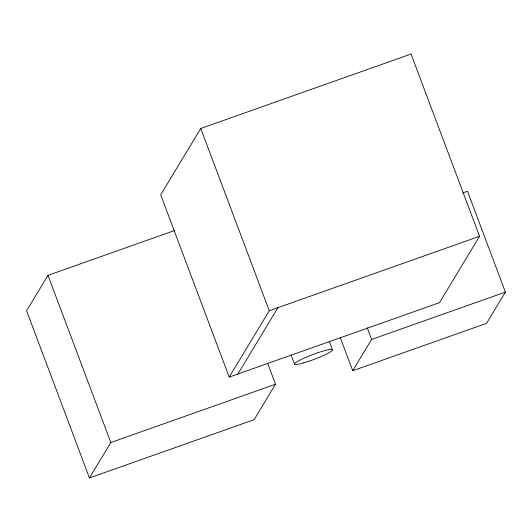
<?xml version="1.0" encoding="UTF-8"?>
<svg xmlns="http://www.w3.org/2000/svg" width="532" height="532" viewBox="0 0 532 532"><rect width="100%" height="100%" fill="white"/><g stroke="black" fill="none" stroke-linecap="round" stroke-linejoin="round"><path stroke-width="0.8" d="M174.43 230.589L47.986 275.343L26.6 310.768L89.443 477.955L254.136 419.668L275.516 384.237L267.623 363.243M200.77 128.478L160.711 194.832L229.219 377.082L439.512 302.648L479.565 236.294L411.063 54.045L200.77 128.478L269.272 310.728L229.219 377.082M89.443 477.955L110.829 442.531L275.516 384.237M237.884 374.016L277.943 307.656M340.181 337.355L352.723 370.711L371.589 339.456L505.4 292.095L467.495 191.241L462.793 192.903M505.4 292.095L486.534 323.35L352.723 370.711M269.272 310.728L479.565 236.294M367.213 327.818L371.589 339.456M329.268 341.391L332.46 349.876M291.011 354.791L294.489 364.048M47.986 275.343L110.829 442.531M303.672 362.871A20.269 2.507 -20.6 0 0 332.46 349.996A20.269 2.507 -20.6 0 0 304.291 358.009A20.269 2.507 -20.6 0 0 303.672 362.871"/></g></svg>
